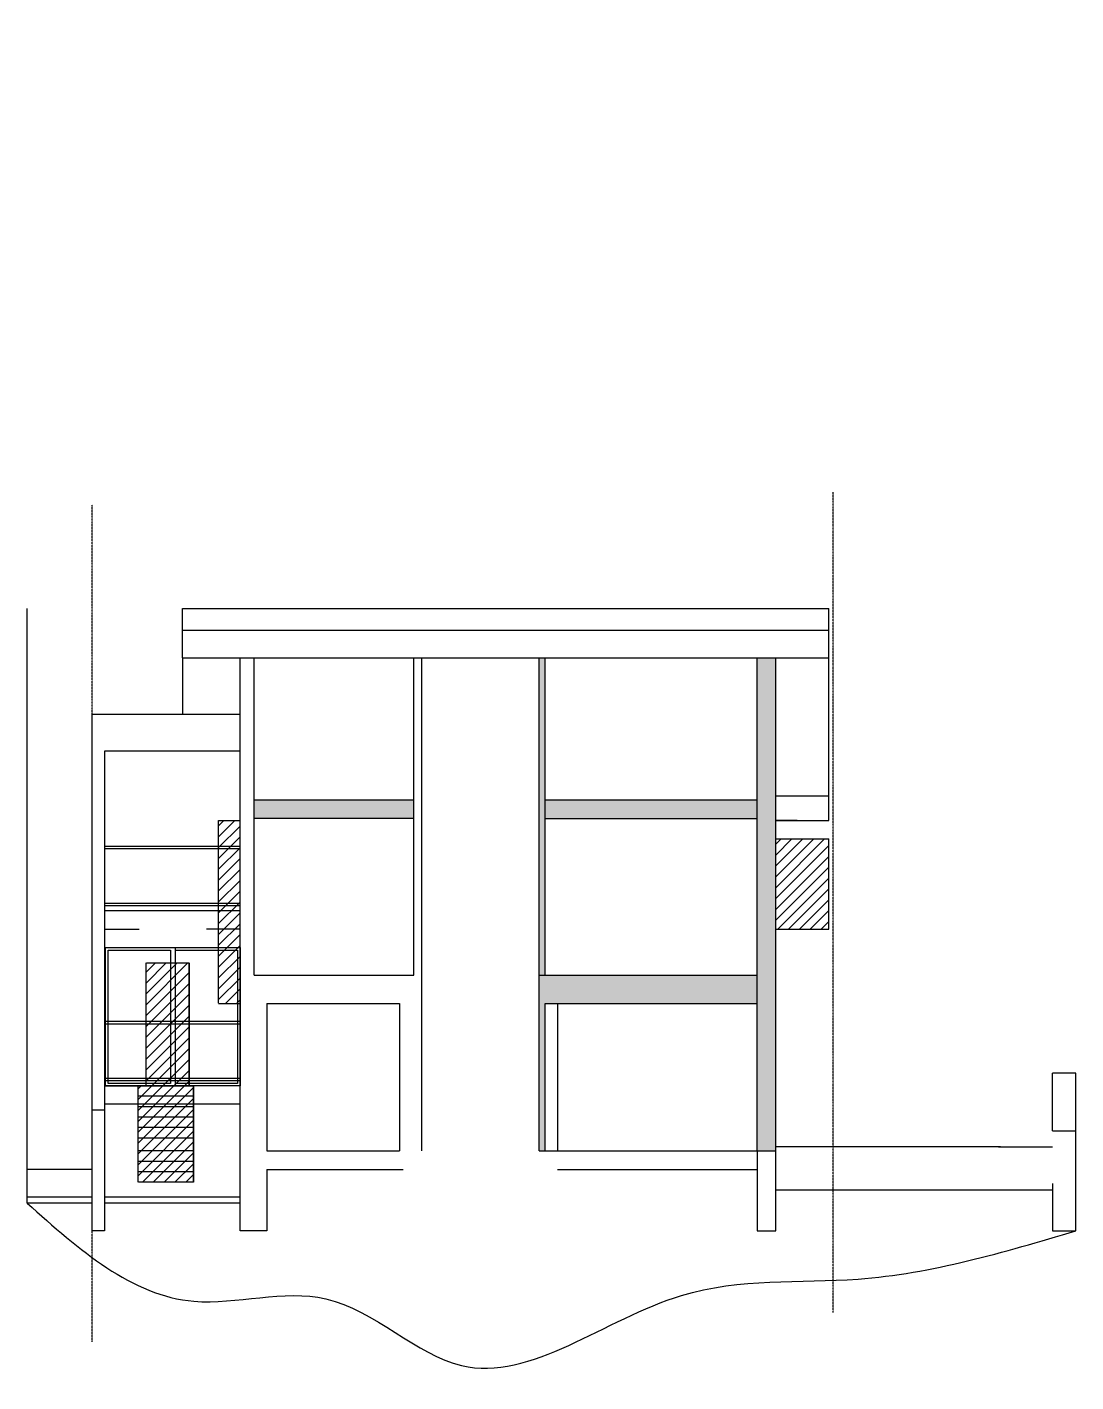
# Model space of a CAD drawing. Header units: inches. Extents: x -133 to 1574, y 490 to 2695.
import ezdxf

# ---------------------------------------------------------------- set-up
doc = ezdxf.new("R2010")
doc.units = ezdxf.units.IN
doc.header["$MEASUREMENT"] = 0
doc.linetypes.add('BORDER2', pattern=[0.875, 0.25, -0.125, 0.25, -0.125, 0, -0.125])
doc.linetypes.add('DASHED2', pattern=[0.375, 0.25, -0.125])
doc.layers.add('A-Area', color=11, linetype='Continuous', plot=False)
for name, color, linetype in [('A-Building Line', 240, 'BORDER2'), ('A-Concrete', 4, 'Continuous'), ('A-Dashed', 9, 'DASHED2'), ('A-Demo', 2, 'DASHED2'), ('A-Demolition-hatch', 50, 'Continuous'), ('A-Property Line', 162, 'BORDER2'), ('A-view 3', 9, 'Continuous'), ('A-View 4', 8, 'Continuous'), ('A-Wall', 3, 'Continuous'), ('A-Wall Hatch', 252, 'Continuous')]:
    doc.layers.add(name, color=color, linetype=linetype)

msp = doc.modelspace()

# ---------------------------------------------------------------- hatches: boundary and pattern name
at = {"layer": 'A-Demolition-hatch'}
h = msp.add_hatch(color=256, dxfattribs=at)
h.dxf.hatch_style = 1
h.paths.add_polyline_path([(710.5, 1668.5), (700.5, 1668.5), (700.5, 1151.9), (710.5, 1151.9)])
h = msp.add_hatch(color=256, dxfattribs=at)
h.dxf.hatch_style = 1
h.paths.add_polyline_path([(1085.7, 1668.5), (1055.7, 1668.5), (1055.7, 1249.3), (1055.7, 865.9), (1085.7, 865.9), (1085.7, 1249.3)])
h = msp.add_hatch(color=256, dxfattribs=at)
h.dxf.hatch_style = 1
h.paths.add_polyline_path([(496.5, 1436.9), (236.7, 1436.9), (236.7, 1406.9), (496.5, 1406.9)])
h = msp.add_hatch(color=256, dxfattribs=at)
h.dxf.hatch_style = 1
h.paths.add_polyline_path([(1055.7, 1436.9), (710.5, 1436.9), (710.5, 1406.9), (1055.7, 1406.9)])
h = msp.add_hatch(dxfattribs=at)
h.set_pattern_fill('ANSI31', color=256, scale=100)
h.set_pattern_definition([(45, (-462.458, 612.494), (-8.838835, 8.838835), [])])
h.paths.add_polyline_path([(213.7, 1403.9), (178.7, 1403.9), (178.7, 1105.9), (213.7, 1105.9)])
h.paths.add_polyline_path([(1172, 1373.9), (1085.6, 1373.9), (1085.6, 1226.9), (1172, 1226.9)])
h = msp.add_hatch(dxfattribs=at)
h.set_pattern_fill('ANSI31', color=256, scale=100)
h.paths.add_polyline_path([(130.9, 971.9), (60.9, 971.9), (60.9, 1171.9), (130.9, 1171.9)])
h = msp.add_hatch(color=256, dxfattribs=at)
h.dxf.hatch_style = 1
h.paths.add_polyline_path([(1055.7, 1151.9), (700.5, 1151.9), (700.5, 865.9), (710.5, 865.9), (710.5, 1105.9), (1055.7, 1105.9)])
h = msp.add_hatch(dxfattribs=at)
h.set_pattern_fill('ANSI31', color=256, scale=100)
h.paths.add_polyline_path([(138.1, 814.9), (47.9, 814.9), (47.9, 971.9), (138.1, 971.9)])
at = {"layer": 'A-Wall Hatch'}
h = msp.add_hatch(dxfattribs=at)
h.set_pattern_fill('LINE', color=256, scale=80, angle=90)
h.set_pattern_definition([(90, (-386.057, 436.919), (-10, 6e-16), [])])
h.paths.add_polyline_path([(1029, 2694.9), (1025, 2694.9), (1025, 2589.9), (1029, 2589.9)])

# ---------------------------------------------------------------- linework, layer by layer
at = {"layer": 'A-Area'}
msp.add_spline([(-132.9, 780.9), (138.6, 621.4), (353.6, 625.2), (574.4, 516.6), (932.5, 630.8), (1219.7, 657.5), (1574.3, 735.9)], degree=3, dxfattribs=at)
at = {"layer": 'A-Building Line', "flags": 128}
msp.add_lwpolyline([(1179.3, 602.8), (1179.3, 1938.3)], dxfattribs=at)
at = {"layer": 'A-Concrete'}
msp.add_lwpolyline([(-27.2, 932.9), (-6.8, 932.9)], dxfattribs=at)
msp.add_lwpolyline([(-6.8, 932.9), (-6.8, 735.9), (-27.2, 735.9), (-27.2, 932.9)], close=True, dxfattribs=at)
at = {"layer": 'A-Dashed'}
for points in [[(-5.2, 1226.9), (49.6, 1226.9)], [(213.8, 1226.9), (159.1, 1226.9)]]:
    msp.add_lwpolyline(points, dxfattribs=at)
at = {"layer": 'A-Demo'}
for p, q in [((1055.7, 1436.9), (710.5, 1436.9)), ((710.5, 1406.9), (1055.7, 1406.9))]:
    msp.add_line(p, q, dxfattribs=at)
for points in [[(700.5, 1151.9), (700.5, 1668.5)], [(1055.7, 1249.3), (1055.7, 1668.5)], [(1085.7, 1249.3), (1085.7, 1668.5)], [(496.5, 1436.9), (236.7, 1436.9)], [(496.5, 1406.9), (236.7, 1406.9)], [(1055.7, 865.9), (1055.7, 1249.3)], [(1085.7, 865.9), (1085.7, 1249.3)]]:
    msp.add_lwpolyline(points, dxfattribs=at)
at = {"layer": 'A-Demo', "flags": 128}
for points in [[(710.5, 1151.9), (710.5, 1668.5)], [(178.7, 1105.9), (178.7, 1403.9)], [(178.7, 1403.9), (213.7, 1403.9)], [(1085.6, 1373.9), (1172, 1373.9)], [(1085.6, 1373.9), (1172, 1373.9)], [(1172, 1226.9), (1172, 1373.9)], [(1085.6, 1226.9), (1172, 1226.9)], [(130.9, 971.9), (130.9, 1171.9)], [(700.5, 865.9), (700.5, 1151.9)], [(700.5, 1151.9), (1055.7, 1151.9)], [(178.7, 1105.9), (213.7, 1105.9)], [(710.5, 1105.9), (1055.7, 1105.9)], [(710.5, 865.9), (710.5, 1105.9)], [(730.5, 1105.9), (730.5, 865.9)], [(47.9, 814.9), (47.9, 971.9)], [(138.1, 814.9), (138.1, 971.9)], [(138.1, 954.9), (47.9, 954.9)], [(138.1, 937.9), (47.9, 937.9)], [(138.1, 920.9), (47.9, 920.9)], [(138.1, 903.9), (47.9, 903.9)], [(138.1, 886.9), (47.9, 886.9)], [(138.1, 865.9), (47.9, 865.9)], [(138.1, 848.9), (47.9, 848.9)], [(138.1, 831.9), (47.9, 831.9)], [(138.1, 814.9), (47.9, 814.9)]]:
    msp.add_lwpolyline(points, dxfattribs=at)
at = {"layer": 'A-Demo'}
for points in [[(130.9, 971.9), (60.9, 971.9), (60.9, 1171.9), (130.9, 1171.9)], [(138.1, 814.9), (47.9, 814.9), (47.9, 971.9), (138.1, 971.9)]]:
    msp.add_lwpolyline(points, close=True, dxfattribs=at)
at = {"layer": 'A-Property Line', "flags": 128}
msp.add_lwpolyline([(-27.2, 555.1), (-27.2, 1917.4)], dxfattribs=at)
at = {"layer": 'A-view 3', "flags": 128}
for points in [[(119.8, 1748.9), (1172.2, 1748.9)], [(119.8, 1668.5), (119.8, 1748.9)], [(1172.2, 1403.9), (1172.2, 1748.9)], [(119.8, 1668.5), (119.8, 1576.4)], [(1085.7, 1443.9), (1172.2, 1443.9)], [(1085.7, 1403.9), (1172.2, 1403.9)], [(1120.7, 1403.9), (1085.7, 1403.9)], [(1536.1, 898.9), (1536.1, 992.7)], [(1574.3, 992.7), (1536.1, 992.7)], [(1574.3, 898.9), (1574.3, 992.7)], [(1574.3, 932.4), (1574.3, 992.7)]]:
    msp.add_lwpolyline(points, dxfattribs=at)
at = {"layer": 'A-View 4', "flags": 128}
for points in [[(-27.2, 932.9), (-27.2, 1576.4)], [(213.8, 1576.4), (-27.2, 1576.4)], [(213.8, 1516.4), (-6.8, 1516.4)], [(213.8, 1256.9), (-6.8, 1256.9)]]:
    msp.add_lwpolyline(points, dxfattribs=at)
at = {"layer": 'A-View 4'}
for points in [[(-6.8, 1516.4), (-6.8, 932.9)], [(-6.8, 1361.9), (213.8, 1361.9)], [(-6.8, 1357.9), (213.8, 1357.9)], [(213.8, 1268.9), (-6.8, 1268.9)], [(213.8, 1264.9), (-6.8, 1264.9)], [(-5.2, 1196.9), (213.8, 1196.9)], [(100.3, 975.9), (-1.2, 975.9), (-1.2, 1192.9), (100.3, 1192.9)], [(100.3, 1192.9), (100.3, 975.9)], [(108.3, 1196.9), (108.3, 971.9)], [(108.3, 1192.9), (209.8, 1192.9), (209.8, 975.9), (108.3, 975.9)], [(-6.8, 1076.9), (213.8, 1076.9)], [(-6.8, 1072.9), (213.8, 1072.9)], [(213.8, 983.9), (-6.8, 983.9)], [(213.8, 979.9), (-6.8, 979.9)], [(213.8, 971.9), (-5.2, 971.9)], [(-5.2, 971.9), (49.6, 971.9)], [(213.8, 971.9), (159.1, 971.9)], [(213.8, 941.9), (-5.2, 941.9)], [(1451.6, 872.9), (1085.7, 872.9)], [(1448.3, 872.9), (1536.1, 872.9)]]:
    msp.add_lwpolyline(points, dxfattribs=at)
msp.add_lwpolyline([(-5.2, 1196.9), (213.8, 1196.9), (213.8, 971.9), (-5.2, 971.9)], close=True, dxfattribs=at)
at = {"layer": 'A-Wall'}
for p, q in [((-27.2, 790.9), (-132.9, 790.9)), ((-27.2, 780.9), (-132.9, 780.9)), ((213.8, 790.9), (-6.8, 790.9)), ((213.8, 780.9), (-6.8, 780.9))]:
    msp.add_line(p, q, dxfattribs=at)
at = {"layer": 'A-Wall', "flags": 128}
for points in [[(-132.9, 780.9), (-132.9, 1748.9)], [(119.8, 1713.7), (1172.2, 1713.7)], [(119.8, 1668.5), (119.8, 1713.7)], [(1172.2, 1668.5), (1172.2, 1713.7)], [(119.8, 1668.5), (1172.2, 1668.5)], [(213.8, 765), (213.8, 1668.5)], [(236.7, 1403.9), (236.7, 1668.5)], [(496.5, 1481.9), (496.5, 1668.5)], [(509.5, 1201.4), (509.5, 1668.5)], [(496.5, 1151.9), (496.5, 1481.9)], [(236.7, 1151.9), (236.7, 1403.9)], [(509.5, 1105.9), (509.5, 1201.4)], [(236.7, 1151.9), (496.5, 1151.9)], [(257.4, 1105.9), (473.4, 1105.9)], [(509.5, 865.9), (509.5, 1105.9)], [(1536.1, 898.9), (1574.3, 898.9)], [(1574.3, 735.9), (1574.3, 898.9)], [(257.4, 865.9), (473.4, 865.9)], [(509.5, 865.9), (509.5, 879.4)], [(700.5, 865.9), (1085.7, 865.9)], [(-27.2, 835.9), (-132.9, 835.9)], [(257.4, 835.9), (479.5, 835.9)], [(730.5, 835.9), (1055.7, 835.9)]]:
    msp.add_lwpolyline(points, dxfattribs=at)
at = {"layer": 'A-Wall'}
for points in [[(257.4, 1105.9), (257.4, 865.9)], [(473.4, 1105.9), (473.4, 865.9)], [(509.5, 915.4), (509.5, 928.9)], [(1055.7, 865.9), (1055.7, 735.9), (1085.7, 735.9), (1085.7, 865.9)], [(-27.2, 790.9), (-27.2, 835.9)], [(257.4, 835.9), (257.4, 735.9), (213.8, 735.9), (213.8, 765)], [(1085.7, 802.9), (1536.1, 802.9)], [(1536.1, 812.9), (1536.1, 735.9), (1574.3, 735.9)]]:
    msp.add_lwpolyline(points, dxfattribs=at)

doc.saveas('drawing.dxf')
